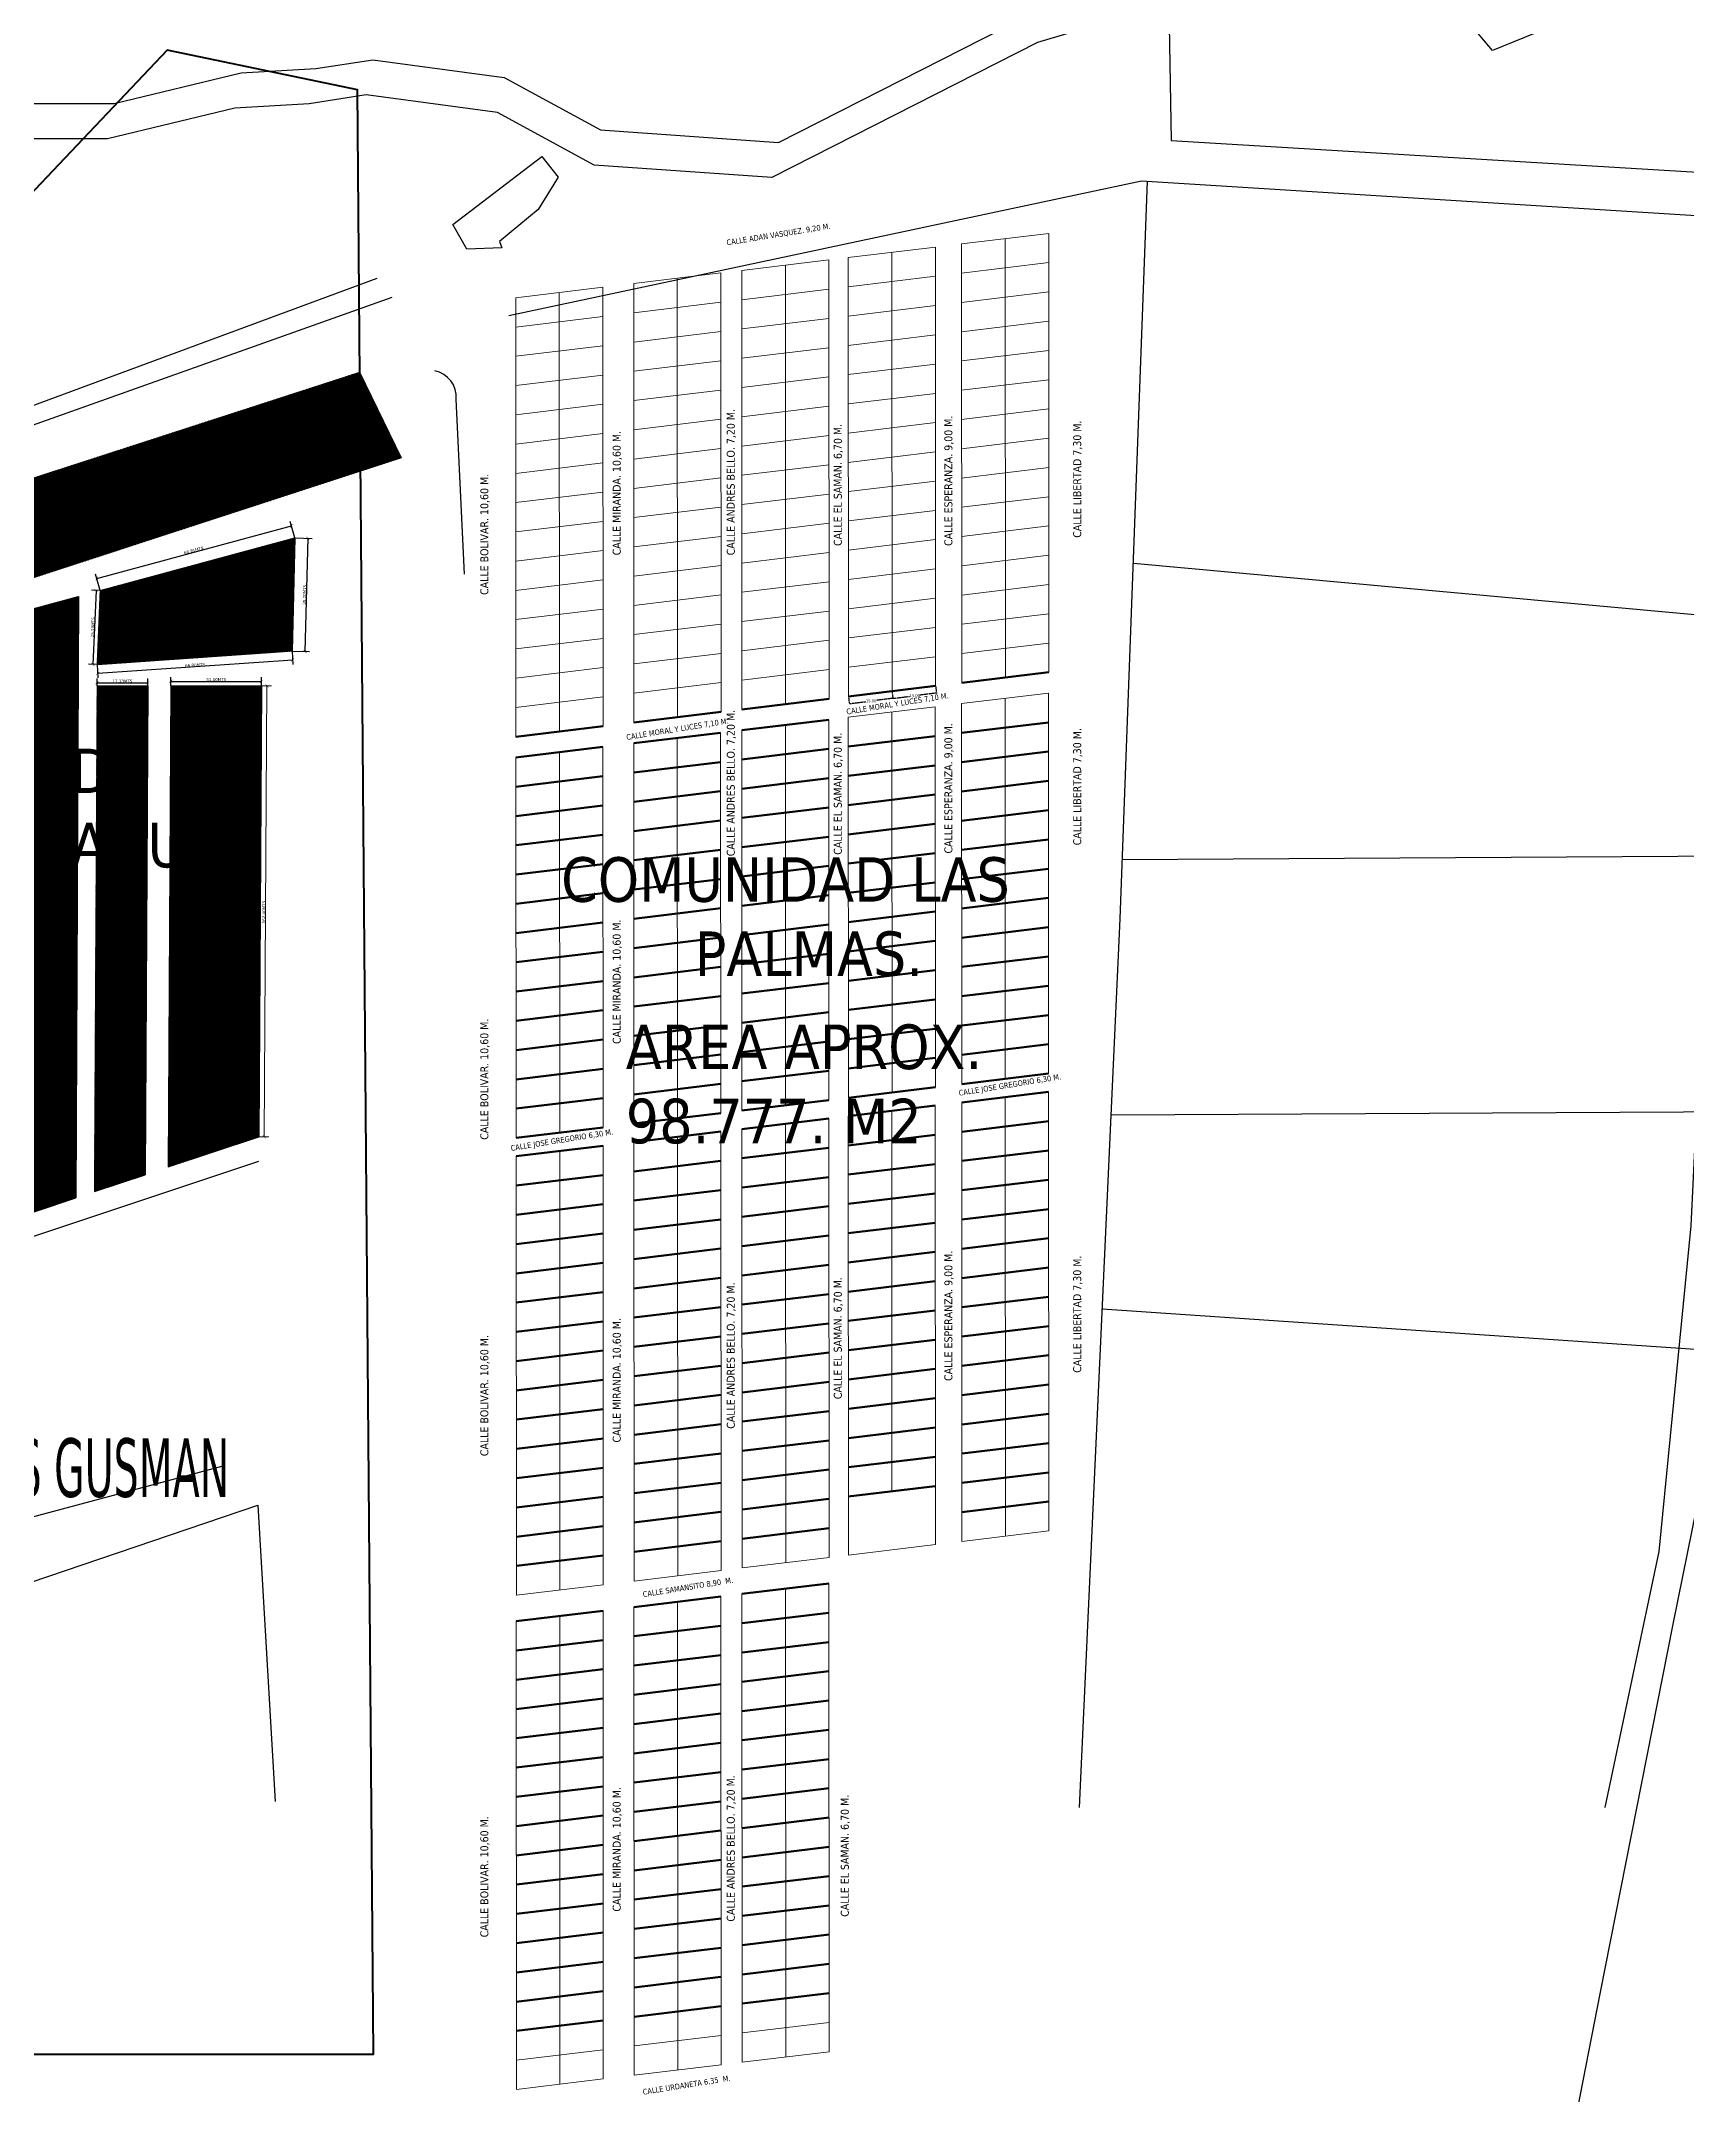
# Model space of a CAD drawing. Header units: metres. Extents: x 2 to 659295185, y -28 to 1124222152.
# Drawn here: x 659239 to 659801, y 1122925 to 1123627 of the extents above; entities that cross this region are included whole.
import ezdxf

# ---------------------------------------------------------------- set-up
doc = ezdxf.new("R2010")
doc.units = ezdxf.units.M
doc.header["$MEASUREMENT"] = 0
doc.linetypes.add('HIDDEN', pattern=[0.375, 0.25, -0.125])
doc.layers.get('0').update_dxf_attribs({"linetype": 'CONTINUOUS'})
doc.layers.add('AT', color=210, linetype='CONTINUOUS', lineweight=50)
for name, color, linetype in [('Cota', 3, 'CONTINUOUS'), ('División Parroquial', 130, 'CONTINUOUS'), ('LOTES DE TERRENO PARA URBANIZAR', 1, 'CONTINUOUS'), ('MANZANA', 30, 'CONTINUOUS'), ('TEXTOS', 7, 'CONTINUOUS')]:
    doc.layers.add(name, color=color, linetype=linetype)
doc.styles.add('ROMAN', font='verdana.ttf')
doc.styles.get("Standard").update_dxf_attribs({"font": 'tahoma.ttf'})
doc.dimstyles.new('100', dxfattribs={"dimtxt": 1, "dimasz": 1, "dimexe": 1.5, "dimexo": 0, "dimgap": 0.09, "dimtad": 1, "dimzin": 0, "dimdsep": 46, "dimtxsty": 'ROMAN', "dimblk": 'ARCHTICK', "dimcen": 0.09, "dimclrd": 1, "dimclre": 1, "dimadec": 0, "dimazin": 0, "dimtfac": 1, "dimtofl": 0, "dimtmove": 0, "dimatfit": 3, "dimfxl": 1, "dimtolj": 1, "dimtzin": 0, "dimarcsym": 0})
doc.dimstyles.new('Copia de Standard', dxfattribs={"dimtxt": 1, "dimasz": 0.18, "dimexe": 0.18, "dimexo": 0.0625, "dimgap": 0.09, "dimtad": 0, "dimtih": 1, "dimtoh": 1, "dimzin": 0, "dimdsep": 46, "dimtxsty": 'Standard', "dimcen": 0.09, "dimadec": 0, "dimazin": 0, "dimtfac": 1, "dimtofl": 0, "dimtmove": 0, "dimatfit": 3, "dimfxl": 1, "dimtolj": 1, "dimtzin": 0, "dimlwd": 25, "dimlwe": 25, "dimarcsym": 0})

# ---------------------------------------------------------------- blocks, each defined once
blk = doc.blocks.new('*D2464')
at = {"layer": 'Cota', "color": 0, "linetype": 'HIDDEN', "lineweight": 25, "transparency": 16777216}
for p, q in [((659514.43, 1123402.54), (659514.74, 1123399.99)), ((659514.9, 1123400.19), (659520.47, 1123400.86)), ((659529.43, 1123401.94), (659523.86, 1123401.27)), ((659529.32, 1123404.34), (659529.63, 1123401.79))]:
    blk.add_line(p, q, dxfattribs=at)
at = {"layer": 'Cota', "color": 0, "lineweight": 0, "transparency": 16777216}
for points in [[(659514.89, 1123400.22), (659514.9, 1123400.16), (659514.72, 1123400.17)], [(659529.43, 1123401.97), (659529.44, 1123401.91), (659529.61, 1123401.97)]]:
    blk.add_solid(points, dxfattribs=at)
at = {"layer": 'Cota', "color": 0, "lineweight": 0, "transparency": 16777216, "insert": (659522.17, 1123401.07), "char_height": 1, "attachment_point": 5}
blk.add_mtext('\\A1;15.00', dxfattribs=at)
blk = doc.blocks.new('*D2465')
at = {"layer": 'Cota', "color": 0, "linetype": 'HIDDEN', "lineweight": 25, "transparency": 16777216}
for p, q in [((659529.32, 1123404.34), (659529.63, 1123401.79)), ((659529.79, 1123401.99), (659535.36, 1123402.66)), ((659544.32, 1123403.75), (659538.75, 1123403.07)), ((659544.22, 1123406.14), (659544.52, 1123403.59))]:
    blk.add_line(p, q, dxfattribs=at)
at = {"layer": 'Cota', "color": 0, "lineweight": 0, "transparency": 16777216}
for points in [[(659529.79, 1123402.02), (659529.79, 1123401.96), (659529.61, 1123401.97)], [(659544.32, 1123403.78), (659544.33, 1123403.72), (659544.5, 1123403.77)]]:
    blk.add_solid(points, dxfattribs=at)
at = {"layer": 'Cota', "color": 0, "lineweight": 0, "transparency": 16777216, "insert": (659537.06, 1123402.87), "char_height": 1, "attachment_point": 5}
blk.add_mtext('\\A1;15.00', dxfattribs=at)
blk = doc.blocks.new('_ArchTick')
at = {"color": 0, "linetype": 'ByBlock', "const_width": 0.15}
blk.add_lwpolyline([(-0.5, -0.5), (0.5, 0.5)], dxfattribs=at)
blk = doc.blocks.new('*D2467')
at = {"layer": 'Cota', "color": 1, "lineweight": -2, "transparency": 16777216}
for p, q in [((659257.56, 1123442.95), (659324.08, 1123460.96)), ((659325.21, 1123456.79), (659323.69, 1123462.41)), ((659258.69, 1123438.78), (659257.17, 1123444.4))]:
    blk.add_line(p, q, dxfattribs=at)
for p, rotation in [((659324.08, 1123460.96), 15.14873790005201), ((659257.56, 1123442.95), 195.148737900052)]:
    blk.add_blockref('_ArchTick', p, dxfattribs=dict(at, rotation=rotation))
at = {"layer": 'Cota', "color": 0, "lineweight": 0, "transparency": 16777216, "insert": (659290.66, 1123452.55), "char_height": 1, "attachment_point": 5, "rotation": 15.14874, "style": 'ROMAN'}
blk.add_mtext('\\A1;68.91MTS', dxfattribs=at)
blk = doc.blocks.new('*D2468')
at = {"layer": 'Cota', "color": 1, "lineweight": -2, "transparency": 16777216}
for p, q in [((659258.69, 1123438.78), (659255.8, 1123438.9)), ((659257.3, 1123438.83), (659256.26, 1123413.56)), ((659257.65, 1123413.5), (659254.76, 1123413.62))]:
    blk.add_line(p, q, dxfattribs=at)
for p, rotation in [((659257.3, 1123438.83), 87.63884414577187), ((659256.26, 1123413.56), 267.6388441457719)]:
    blk.add_blockref('_ArchTick', p, dxfattribs=dict(at, rotation=rotation))
at = {"layer": 'Cota', "color": 0, "lineweight": 0, "transparency": 16777216, "insert": (659256.17, 1123426.22), "char_height": 1, "attachment_point": 5, "rotation": 87.63884, "style": 'ROMAN'}
blk.add_mtext('\\A1;25.30MTS', dxfattribs=at)
blk = doc.blocks.new('*D2469')
at = {"layer": 'Cota', "color": 1, "lineweight": -2, "transparency": 16777216}
for p, q in [((659325.21, 1123456.79), (659331.12, 1123456.65)), ((659329.63, 1123456.68), (659328.7, 1123417.99)), ((659324.29, 1123418.1), (659330.2, 1123417.96))]:
    blk.add_line(p, q, dxfattribs=at)
for p, rotation in [((659329.63, 1123456.68), 88.63734978039685), ((659328.7, 1123417.99), 268.6373497803968)]:
    blk.add_blockref('_ArchTick', p, dxfattribs=dict(at, rotation=rotation))
at = {"layer": 'Cota', "color": 0, "lineweight": 0, "transparency": 16777216, "insert": (659328.55, 1123437.35), "char_height": 1, "attachment_point": 5, "rotation": 88.63735, "style": 'ROMAN'}
blk.add_mtext('\\A1;38.70MTS', dxfattribs=at)
blk = doc.blocks.new('*D2470')
at = {"layer": 'Cota', "color": 1, "lineweight": -2, "transparency": 16777216}
for p, q in [((659324.5, 1123415.04), (659257.86, 1123410.44)), ((659324.29, 1123418.1), (659324.61, 1123413.54)), ((659257.65, 1123413.5), (659257.97, 1123408.94))]:
    blk.add_line(p, q, dxfattribs=at)
for p, rotation in [((659324.5, 1123415.04), 3.947096224016553), ((659257.86, 1123410.44), 183.9470962240165)]:
    blk.add_blockref('_ArchTick', p, dxfattribs=dict(at, rotation=rotation))
at = {"layer": 'Cota', "color": 0, "lineweight": 0, "transparency": 16777216, "insert": (659291.14, 1123413.35), "char_height": 1, "attachment_point": 5, "rotation": 3.9471, "style": 'ROMAN'}
blk.add_mtext('\\A1;66.80MTS', dxfattribs=at)
blk = doc.blocks.new('*D2471')
at = {"layer": 'Cota', "color": 1, "lineweight": -2, "transparency": 16777216}
for p, q in [((659282.88, 1123406.25), (659282.88, 1123409.26)), ((659282.88, 1123407.76), (659313.88, 1123407.76)), ((659313.88, 1123406.25), (659313.88, 1123409.26))]:
    blk.add_line(p, q, dxfattribs=at)
at = {"layer": 'Cota', "color": 1, "lineweight": -2, "transparency": 16777216, "rotation": 180}
blk.add_blockref('_ArchTick', (659282.88, 1123407.76), dxfattribs=at)
at = {"layer": 'Cota', "color": 1, "lineweight": -2, "transparency": 16777216}
blk.add_blockref('_ArchTick', (659313.88, 1123407.76), dxfattribs=at)
at = {"layer": 'Cota', "color": 0, "lineweight": 0, "transparency": 16777216, "insert": (659298.38, 1123408.37), "char_height": 1, "attachment_point": 5, "style": 'ROMAN'}
blk.add_mtext('\\A1;31.00MTS', dxfattribs=at)
blk = doc.blocks.new('*D2472')
at = {"layer": 'Cota', "color": 1, "lineweight": -2, "transparency": 16777216}
for p, q in [((659257.65, 1123406.25), (659257.65, 1123408.75)), ((659257.65, 1123407.25), (659274.98, 1123407.25)), ((659274.98, 1123406.25), (659274.98, 1123408.75))]:
    blk.add_line(p, q, dxfattribs=at)
at = {"layer": 'Cota', "color": 1, "lineweight": -2, "transparency": 16777216, "rotation": 180}
blk.add_blockref('_ArchTick', (659257.65, 1123407.25), dxfattribs=at)
at = {"layer": 'Cota', "color": 1, "lineweight": -2, "transparency": 16777216}
blk.add_blockref('_ArchTick', (659274.98, 1123407.25), dxfattribs=at)
at = {"layer": 'Cota', "color": 0, "lineweight": 0, "transparency": 16777216, "insert": (659266.32, 1123407.87), "char_height": 1, "attachment_point": 5, "style": 'ROMAN'}
blk.add_mtext('\\A1;17.33MTS', dxfattribs=at)

msp = doc.modelspace()

# ---------------------------------------------------------------- hatches: boundary and pattern name
at = {"layer": 'División Parroquial', "lineweight": 0, "transparency": 33554666}
h = msp.add_hatch(dxfattribs=at)
h.set_pattern_fill('ANSI31', color=256)
h.set_pattern_definition([(45, (0, 0), (-0.088388347648, 0.088388347648), [])])
h.paths.add_polyline_path([(659281.9616, 1123241.8146), (659312.9616, 1123252.1524), (659313.8819, 1123406.2536), (659282.8819, 1123406.2536)])
edge = h.paths.add_edge_path()
edge.add_line((659170.5061, 1123421.8479), (659361.665, 1123484.1999))
edge.add_line((659361.665, 1123484.1999), (659347.3936, 1123513.4051))
edge.add_line((659347.3936, 1123513.4051), (659192.9847, 1123463.3793))
edge.add_line((659192.9847, 1123463.3793), (659168.0224, 1123426.5304))
edge.add_arc((659170.5061, 1123424.8479), 3, 145.8853364, 270)
h.paths.add_polyline_path([(659258.6938, 1123438.7774), (659257.6503, 1123413.4687), (659324.2914, 1123418.097), (659325.2117, 1123456.786)])
h.paths.add_polyline_path([(659301.5714, 1123447.4904), (659314.8008, 1123451.4017), (659314.7433, 1123451.4017), (659301.6289, 1123447.4904)], flags=16)
h.paths.add_polyline_path([(659256.7316, 1123233.4011), (659274.0616, 1123239.1802), (659274.9819, 1123406.2536), (659257.6519, 1123406.2536)])
h.paths.add_polyline_path([(659222.1205, 1123221.8591), (659250.4069, 1123231.2919), (659251.3109, 1123436.7786), (659223.0323, 1123429.1226)])
h.paths.add_polyline_path([(659216.4887, 1123427.351), (659185.718, 1123419.0204), (659185.4001, 1123346.2259), (659197.6001, 1123346.2259), (659197.6001, 1123213.6822), (659215.5751, 1123219.6764)])
edge = h.paths.add_edge_path()
edge.add_line((659178.0925, 1123416.9559), (659163.0208, 1123412.8755))
edge.add_arc((659175.4093, 1123363.048), 51.3445, 103.9623085, 110.2311664)
edge.add_arc((654069.532, 1123200.8901), 5092.4675, 0.0103533, 2.3671668, ccw=False)
edge.add_line((659161.9995, 1123201.8103), (659171.0984, 1123204.8445))
edge.add_line((659171.0984, 1123204.8445), (659167.0647, 1123344.6566))
edge.add_line((659167.0647, 1123344.6566), (659177.7747, 1123344.6566))
edge.add_line((659177.7747, 1123344.6566), (659178.0925, 1123416.9559))

# ---------------------------------------------------------------- linework, layer by layer
at = {"layer": 'AT', "lineweight": 0}
for p, q in [((659514.3497, 1123552.6008), (659544.133, 1123556.1998)), ((659544.133, 1123556.1998), (659544.2087, 1123406.1998)), ((659553.0688, 1123557.2729), (659582.8522, 1123560.872)), ((659553.0688, 1123557.2729), (659553.1445, 1123407.2729)), ((659567.9605, 1123559.0724), (659568.0362, 1123409.0725)), ((659582.8522, 1123560.872), (659582.9279, 1123410.872)), ((659477.9701, 1123548.1979), (659507.7534, 1123551.797)), ((659477.9701, 1123548.1979), (659478.0458, 1123398.198)), ((659492.8617, 1123549.9975), (659492.9374, 1123399.9975)), ((659507.7534, 1123551.797), (659507.8291, 1123401.797)), ((659514.3497, 1123552.6008), (659514.4254, 1123402.6008)), ((659529.2414, 1123554.4003), (659529.3171, 1123404.4003)), ((659553.0688, 1123547.2729), (659582.8522, 1123550.872)), ((659400.732, 1123538.8644), (659430.5153, 1123542.4635)), ((659415.6236, 1123540.664), (659415.6993, 1123390.664)), ((659430.5153, 1123542.4635), (659430.591, 1123392.4635)), ((659441.0387, 1123543.7351), (659470.8221, 1123547.3342)), ((659441.0387, 1123543.7351), (659441.1144, 1123393.7352)), ((659455.9304, 1123545.5347), (659456.0061, 1123395.5347)), ((659470.8221, 1123547.3342), (659470.8978, 1123397.3342)), ((659477.9701, 1123538.1979), (659507.7534, 1123541.797)), ((659514.3497, 1123542.6008), (659544.133, 1123546.1998)), ((659553.0688, 1123537.2729), (659582.8522, 1123540.872)), ((659400.732, 1123538.8644), (659400.8077, 1123388.8645)), ((659441.0387, 1123533.7351), (659470.8221, 1123537.3342)), ((659514.3497, 1123532.6008), (659544.133, 1123536.1998)), ((659400.732, 1123528.8644), (659430.5153, 1123532.4635)), ((659441.0387, 1123523.7351), (659470.8221, 1123527.3342)), ((659477.9701, 1123528.1979), (659507.7534, 1123531.797)), ((659553.0688, 1123527.2729), (659582.8522, 1123530.872)), ((659400.732, 1123518.8644), (659430.5153, 1123522.4635)), ((659477.9852, 1123518.1979), (659507.7685, 1123521.797)), ((659514.3497, 1123522.6008), (659544.133, 1123526.1998)), ((659553.0688, 1123517.2729), (659582.8522, 1123520.872)), ((659441.0387, 1123513.7351), (659470.8221, 1123517.3342)), ((659514.3699, 1123512.6032), (659544.1532, 1123516.2022)), ((659400.732, 1123508.8644), (659430.5153, 1123512.4635)), ((659441.0387, 1123503.7351), (659470.8221, 1123507.3342)), ((659477.9903, 1123508.1979), (659507.7736, 1123511.797)), ((659514.3699, 1123502.6008), (659544.1532, 1123506.1998)), ((659553.089, 1123507.2729), (659582.8723, 1123510.872)), ((659400.732, 1123498.8644), (659430.5153, 1123502.4635)), ((659477.9903, 1123498.198), (659507.7736, 1123501.797)), ((659553.0941, 1123497.2735), (659582.8774, 1123500.8726)), ((659400.7522, 1123488.8645), (659430.5355, 1123492.4635)), ((659441.0589, 1123493.7352), (659470.8423, 1123497.3342)), ((659477.9953, 1123488.1986), (659507.7786, 1123491.7976)), ((659514.3749, 1123492.6014), (659544.1583, 1123496.2004)), ((659441.064, 1123483.7358), (659470.8473, 1123487.3348)), ((659514.38, 1123482.6014), (659544.1633, 1123486.2004)), ((659553.0991, 1123487.2736), (659582.8824, 1123490.8726)), ((659400.7572, 1123478.8651), (659430.5405, 1123482.4641)), ((659478.0004, 1123478.1986), (659507.7837, 1123481.7976)), ((659553.0688, 1123477.2736), (659582.8522, 1123480.8726)), ((659400.7622, 1123468.8651), (659430.5456, 1123472.4641)), ((659441.069, 1123473.7358), (659470.8524, 1123477.3348)), ((659478.0104, 1123468.2035), (659507.7938, 1123471.8025)), ((659514.3901, 1123472.6063), (659544.1734, 1123476.2054)), ((659553.1092, 1123467.2785), (659582.8925, 1123470.8775)), ((659441.0791, 1123463.7358), (659470.8624, 1123467.3348)), ((659514.3901, 1123462.6063), (659544.1734, 1123466.2054)), ((659400.732, 1123458.8651), (659430.5153, 1123462.4642)), ((659441.0791, 1123453.7407), (659470.8675, 1123457.3348)), ((659478.0104, 1123458.2035), (659507.7938, 1123461.8025)), ((659553.1142, 1123457.2791), (659582.8976, 1123460.8781)), ((659400.7723, 1123448.87), (659430.5557, 1123452.469)), ((659478.0155, 1123448.2041), (659507.7988, 1123451.8031)), ((659514.3951, 1123452.6069), (659544.1785, 1123456.206)), ((659553.1142, 1123447.2791), (659582.8976, 1123450.8781)), ((659400.7774, 1123438.8706), (659430.5607, 1123442.4696)), ((659441.0842, 1123443.7413), (659470.8725, 1123447.3348)), ((659514.3951, 1123442.6069), (659544.1785, 1123446.206)), ((659441.0842, 1123433.7413), (659470.8776, 1123437.3349)), ((659478.0256, 1123438.2041), (659507.8089, 1123441.8031)), ((659514.4052, 1123432.6069), (659544.1885, 1123436.206)), ((659553.1243, 1123437.2791), (659582.9077, 1123440.8781)), ((659400.7774, 1123428.8706), (659430.5607, 1123432.4696)), ((659478.0256, 1123428.2041), (659507.8089, 1123431.8031)), ((659553.1294, 1123427.2797), (659582.9127, 1123430.8787)), ((659400.7875, 1123418.8706), (659430.5708, 1123422.4696)), ((659441.0943, 1123423.7413), (659470.8826, 1123427.3349)), ((659478.0306, 1123418.2047), (659507.814, 1123421.8038)), ((659514.4103, 1123422.6075), (659544.1936, 1123426.2066)), ((659441.0993, 1123413.7419), (659470.8877, 1123417.3349)), ((659514.4153, 1123412.6075), (659544.1986, 1123416.2066)), ((659553.1344, 1123417.2797), (659582.9178, 1123420.8787)), ((659400.7925, 1123408.8712), (659430.5759, 1123412.4703)), ((659441.1043, 1123403.7419), (659470.8927, 1123407.3343)), ((659478.0357, 1123408.2047), (659507.819, 1123411.8038)), ((659400.7976, 1123398.8712), (659430.5809, 1123402.4703)), ((659553.0688, 1123400.1634), (659582.7729, 1123403.7528)), ((659567.9605, 1123401.9629), (659568.0261, 1123271.9629)), ((659582.7729, 1123403.7528), (659582.8385, 1123273.7528)), ((659507.6741, 1123394.6778), (659507.7397, 1123264.6778)), ((659514.3497, 1123395.4845), (659544.0538, 1123399.074)), ((659514.3497, 1123395.4845), (659514.4153, 1123265.4845)), ((659529.2414, 1123397.284), (659529.307, 1123267.284)), ((659544.0538, 1123399.074), (659544.1194, 1123269.074)), ((659553.0688, 1123400.1634), (659553.1344, 1123270.1634)), ((659441.0387, 1123386.6256), (659441.1043, 1123256.6256)), ((659455.9304, 1123388.4251), (659455.996, 1123258.4251)), ((659470.7428, 1123390.215), (659470.8084, 1123260.215)), ((659477.9701, 1123391.0884), (659478.0357, 1123261.0884)), ((659492.8617, 1123392.8879), (659492.9273, 1123262.8879)), ((659400.8112, 1123381.7645), (659400.8769, 1123251.7645)), ((659415.7029, 1123383.564), (659415.7685, 1123253.564)), ((659430.5153, 1123385.3539), (659430.5809, 1123255.3539)), ((659582.8417, 1123267.4528), (659582.9174, 1123117.4529)), ((659529.2345, 1123260.9907), (659529.2251, 1123130.9864)), ((659544.0468, 1123262.7807), (659544.1225, 1123112.7807)), ((659553.1376, 1123263.8634), (659553.2133, 1123113.8634)), ((659568.0293, 1123265.6629), (659568.105, 1123115.6629)), ((659470.8116, 1123253.915), (659470.8873, 1123103.9151)), ((659478.0389, 1123254.7884), (659478.1146, 1123104.7884)), ((659492.9305, 1123256.5879), (659493.0062, 1123106.5879)), ((659507.7429, 1123258.3779), (659507.8186, 1123108.3779)), ((659514.3428, 1123259.1912), (659514.4185, 1123109.1912)), ((659415.7717, 1123247.264), (659415.8474, 1123097.264)), ((659430.5841, 1123249.0539), (659430.6598, 1123099.0539)), ((659441.1075, 1123250.3256), (659441.1832, 1123100.3256)), ((659455.9992, 1123252.1251), (659456.0749, 1123102.1251)), ((659400.88, 1123245.4645), (659400.9557, 1123095.4645)), ((659514.4185, 1123109.1912), (659544.1225, 1123112.7807)), ((659553.2133, 1123113.8634), (659582.9174, 1123117.4529)), ((659478.1146, 1123104.7884), (659507.8186, 1123108.3779)), ((659400.9557, 1123095.4645), (659430.6598, 1123099.0539)), ((659441.1832, 1123100.3256), (659470.8873, 1123103.9151)), ((659507.748, 1123099.4788), (659507.8237, 1122939.4782)), ((659441.1126, 1123091.4265), (659441.1883, 1122931.426)), ((659456.0042, 1123093.2261), (659456.0799, 1122933.2255)), ((659470.8166, 1123095.016), (659470.8923, 1122935.0154)), ((659478.0439, 1123095.8893), (659478.1196, 1122935.8888)), ((659492.9356, 1123097.6889), (659493.0113, 1122937.6883)), ((659400.88, 1123086.5648), (659400.9557, 1122926.5642)), ((659415.7717, 1123088.3643), (659415.8474, 1122928.3637)), ((659430.5841, 1123090.1543), (659430.6598, 1122930.1537)), ((659441.1883, 1122941.4266), (659470.8923, 1122945.016)), ((659478.1196, 1122945.8894), (659507.8237, 1122949.4788)), ((659400.9557, 1122936.5648), (659430.6598, 1122940.1543)), ((659478.1196, 1122935.8888), (659507.8237, 1122939.4782)), ((659400.9557, 1122926.5642), (659430.6598, 1122930.1537)), ((659441.1883, 1122931.426), (659470.8923, 1122935.0154))]:
    msp.add_line(p, q, dxfattribs=at)
at = {"layer": 'AT'}
for p, q in [((659582.9279, 1123410.872), (659553.1445, 1123407.2729)), ((659507.8291, 1123401.797), (659478.0458, 1123398.198)), ((659544.2087, 1123406.1998), (659514.4254, 1123402.6008)), ((659470.8978, 1123397.3342), (659441.1144, 1123393.7352)), ((659507.6741, 1123394.6778), (659477.9701, 1123391.0884)), ((659582.7729, 1123393.7528), (659553.0688, 1123390.1634)), ((659430.591, 1123392.4635), (659400.8077, 1123388.8645)), ((659470.7428, 1123390.215), (659441.0387, 1123386.6256)), ((659544.0538, 1123389.074), (659514.3497, 1123385.4845)), ((659430.5153, 1123385.3539), (659400.8112, 1123381.7645)), ((659470.7428, 1123380.215), (659441.0387, 1123376.6256)), ((659507.6741, 1123384.6778), (659477.9701, 1123381.0884)), ((659582.7729, 1123383.7528), (659553.0688, 1123380.1634)), ((659430.5153, 1123375.3539), (659400.8112, 1123371.7645)), ((659507.6741, 1123374.6778), (659477.9701, 1123371.0884)), ((659544.0538, 1123379.074), (659514.3497, 1123375.4845)), ((659582.783, 1123373.7528), (659553.0789, 1123370.1634)), ((659430.5153, 1123365.3539), (659400.8112, 1123361.7645)), ((659470.7428, 1123370.215), (659441.0387, 1123366.6256)), ((659544.0638, 1123369.074), (659514.3598, 1123365.4845)), ((659470.7529, 1123360.215), (659441.0488, 1123356.6256)), ((659507.6842, 1123364.6778), (659477.9802, 1123361.0884)), ((659544.0689, 1123359.074), (659514.3648, 1123355.4845)), ((659582.788, 1123363.7528), (659553.084, 1123360.1634)), ((659430.5254, 1123355.3539), (659400.8213, 1123351.7645)), ((659507.6893, 1123354.6778), (659477.9852, 1123351.0884)), ((659582.7931, 1123353.7534), (659553.089, 1123350.164)), ((659430.5304, 1123345.3539), (659400.8264, 1123341.7645)), ((659470.7579, 1123350.215), (659441.0539, 1123346.6256)), ((659507.6943, 1123344.6784), (659477.9903, 1123341.089)), ((659544.0739, 1123349.0746), (659514.3699, 1123345.4851)), ((659470.763, 1123340.2156), (659441.0589, 1123336.6262)), ((659544.079, 1123339.0746), (659514.3749, 1123335.4851)), ((659582.7981, 1123343.7534), (659553.0941, 1123340.164)), ((659430.5355, 1123335.3545), (659400.8314, 1123331.7651)), ((659470.768, 1123330.2156), (659441.064, 1123326.6262)), ((659507.6994, 1123334.6785), (659477.9953, 1123331.089)), ((659582.8032, 1123333.754), (659553.0991, 1123330.1646)), ((659430.5405, 1123325.3545), (659400.8365, 1123321.7651)), ((659507.7044, 1123324.6791), (659478.0004, 1123321.0896)), ((659544.084, 1123329.0752), (659514.38, 1123325.4857)), ((659582.8082, 1123323.754), (659553.1042, 1123320.1646)), ((659470.7731, 1123320.2163), (659441.069, 1123316.6268)), ((659544.0891, 1123319.0752), (659514.385, 1123315.4857)), ((659430.5456, 1123315.3551), (659400.8415, 1123311.7657)), ((659470.7781, 1123310.2163), (659441.0741, 1123306.6268)), ((659507.7094, 1123314.6791), (659478.0054, 1123311.0896)), ((659544.0941, 1123309.0758), (659514.3901, 1123305.4864)), ((659582.8132, 1123313.7547), (659553.1092, 1123310.1652)), ((659430.5506, 1123305.3551), (659400.8466, 1123301.7657)), ((659507.7145, 1123304.6797), (659478.0104, 1123301.0902)), ((659582.8132, 1123303.7547), (659553.1092, 1123300.1652)), ((659430.5557, 1123295.3558), (659400.8516, 1123291.7663)), ((659470.7832, 1123300.2169), (659441.0791, 1123296.6274)), ((659544.0941, 1123299.0758), (659514.3901, 1123295.4864)), ((659470.7832, 1123290.2169), (659441.0791, 1123286.6274)), ((659507.7145, 1123294.6797), (659478.0104, 1123291.0902)), ((659544.1042, 1123289.0758), (659514.4002, 1123285.4864)), ((659582.8233, 1123293.7547), (659553.1193, 1123290.1652)), ((659430.5557, 1123285.3558), (659400.8516, 1123281.7663)), ((659507.7246, 1123284.6797), (659478.0205, 1123281.0902)), ((659582.8284, 1123283.7547), (659553.1243, 1123280.1652)), ((659430.5658, 1123275.3558), (659400.8617, 1123271.7663)), ((659470.7933, 1123280.2169), (659441.0892, 1123276.6274)), ((659507.7296, 1123274.6797), (659478.0256, 1123271.0902)), ((659544.1093, 1123279.0758), (659514.4052, 1123275.4864)), ((659470.7983, 1123270.2169), (659441.0943, 1123266.6274)), ((659544.1194, 1123269.074), (659514.4153, 1123265.4845)), ((659582.8385, 1123273.7528), (659553.1344, 1123270.1634)), ((659582.8417, 1123267.4528), (659553.1376, 1123263.8634)), ((659430.5708, 1123265.3558), (659400.8668, 1123261.7663)), ((659470.8084, 1123260.215), (659441.1043, 1123256.6256)), ((659507.7397, 1123264.6778), (659478.0357, 1123261.0884)), ((659544.0468, 1123262.7807), (659514.3428, 1123259.1912)), ((659430.5809, 1123255.3539), (659400.8769, 1123251.7645)), ((659470.8116, 1123253.915), (659441.1075, 1123250.3256)), ((659507.7429, 1123258.3779), (659478.0389, 1123254.7884)), ((659582.8467, 1123257.4528), (659553.1427, 1123253.8634)), ((659430.5841, 1123249.0539), (659400.88, 1123245.4645)), ((659507.748, 1123248.3779), (659478.0439, 1123244.7884)), ((659544.0519, 1123252.7807), (659514.3478, 1123249.1912)), ((659582.8518, 1123247.4528), (659553.1477, 1123243.8634)), ((659430.5891, 1123239.0539), (659400.8851, 1123235.4645)), ((659470.8166, 1123243.915), (659441.1126, 1123240.3256)), ((659544.0569, 1123242.7807), (659514.3529, 1123239.1912)), ((659470.8217, 1123233.915), (659441.1176, 1123230.3256)), ((659507.753, 1123238.3779), (659478.049, 1123234.7884)), ((659544.0468, 1123232.7807), (659514.3428, 1123229.1912)), ((659582.8417, 1123237.4528), (659553.1376, 1123233.8634)), ((659430.5942, 1123229.0539), (659400.8901, 1123225.4645)), ((659507.7429, 1123228.3779), (659478.0389, 1123224.7884)), ((659582.8619, 1123227.4529), (659553.1578, 1123223.8634)), ((659430.5841, 1123219.0539), (659400.88, 1123215.4645)), ((659470.8116, 1123223.9151), (659441.1075, 1123220.3256)), ((659507.7631, 1123218.3779), (659478.059, 1123214.7884)), ((659544.067, 1123222.7807), (659514.363, 1123219.1912)), ((659470.8318, 1123213.9151), (659441.1277, 1123210.3256)), ((659544.0721, 1123212.7807), (659514.368, 1123209.1912)), ((659582.8669, 1123217.4529), (659553.1628, 1123213.8634)), ((659430.6043, 1123209.054), (659400.9002, 1123205.4645)), ((659470.8368, 1123203.9151), (659441.1328, 1123200.3256)), ((659507.7681, 1123208.3779), (659478.0641, 1123204.7884)), ((659582.8719, 1123207.4529), (659553.1679, 1123203.8634)), ((659430.6093, 1123199.054), (659400.9053, 1123195.4645)), ((659507.7732, 1123198.3779), (659478.0691, 1123194.7884)), ((659544.0771, 1123202.7807), (659514.3731, 1123199.1912)), ((659582.8719, 1123197.4529), (659553.1679, 1123193.8634)), ((659470.8419, 1123193.9151), (659441.1378, 1123190.3256)), ((659544.0771, 1123192.7807), (659514.3731, 1123189.1912)), ((659430.6144, 1123189.054), (659400.9103, 1123185.4645)), ((659470.8419, 1123183.9151), (659441.1378, 1123180.3256)), ((659507.7732, 1123188.3779), (659478.0691, 1123184.7884)), ((659544.0923, 1123182.7807), (659514.3882, 1123179.1912)), ((659582.8871, 1123187.4529), (659553.183, 1123183.8634)), ((659430.6144, 1123179.054), (659400.9103, 1123175.4645)), ((659507.7883, 1123178.3779), (659478.0843, 1123174.7884)), ((659582.9022, 1123177.4529), (659553.1982, 1123173.8634)), ((659430.6295, 1123169.054), (659400.9255, 1123165.4645)), ((659470.857, 1123173.9151), (659441.153, 1123170.3256)), ((659544.1074, 1123172.7807), (659514.4033, 1123169.1912)), ((659470.8721, 1123163.9151), (659441.1681, 1123160.3256)), ((659507.8035, 1123168.3779), (659478.0994, 1123164.7884)), ((659544.1242, 1123162.7807), (659514.4202, 1123159.1913)), ((659582.919, 1123167.4529), (659553.215, 1123163.8634)), ((659430.6446, 1123159.054), (659400.9406, 1123155.4645)), ((659507.8203, 1123158.3779), (659478.1162, 1123154.7884)), ((659582.9371, 1123157.4529), (659553.2331, 1123153.8634)), ((659430.6615, 1123149.054), (659400.9574, 1123145.4645)), ((659470.889, 1123153.9151), (659441.1849, 1123150.3256)), ((659507.8384, 1123148.3779), (659478.1343, 1123144.7885)), ((659544.1423, 1123152.7807), (659514.4383, 1123149.1913)), ((659470.907, 1123143.9151), (659441.203, 1123140.3257)), ((659544.1614, 1123142.7807), (659514.4573, 1123139.1913)), ((659582.9562, 1123147.4529), (659553.2522, 1123143.8635)), ((659430.6796, 1123139.054), (659400.9755, 1123135.4645)), ((659470.9261, 1123133.9151), (659441.2221, 1123130.3257)), ((659507.8575, 1123138.3779), (659478.1534, 1123134.7885)), ((659582.8719, 1123137.4533), (659553.1679, 1123133.8639)), ((659430.6986, 1123129.054), (659400.9946, 1123125.4645)), ((659507.7732, 1123128.3783), (659478.0691, 1123124.7889)), ((659544.0771, 1123132.7811), (659514.3731, 1123129.1917)), ((659582.9123, 1123127.4576), (659553.2083, 1123123.8681)), ((659470.8419, 1123123.9155), (659441.1378, 1123120.3261)), ((659430.6144, 1123119.0544), (659400.9103, 1123115.4649)), ((659470.8873, 1123113.9156), (659441.1832, 1123110.3261)), ((659507.8186, 1123118.3784), (659478.1146, 1123114.789)), ((659430.6598, 1123109.0545), (659400.9557, 1123105.465)), ((659507.748, 1123099.4788), (659478.0439, 1123095.8893)), ((659470.8166, 1123095.016), (659441.1126, 1123091.4265)), ((659430.5841, 1123090.1543), (659400.88, 1123086.5648)), ((659470.8217, 1123085.016), (659441.1176, 1123081.4265)), ((659507.753, 1123089.4788), (659478.049, 1123085.8893)), ((659430.5891, 1123080.1543), (659400.8851, 1123076.5648)), ((659507.7581, 1123079.4788), (659478.054, 1123075.8893)), ((659470.8267, 1123075.016), (659441.1227, 1123071.4265)), ((659430.5942, 1123070.1543), (659400.8901, 1123066.5648)), ((659470.8166, 1123065.016), (659441.1126, 1123061.4265)), ((659507.748, 1123069.4788), (659478.0439, 1123065.8894)), ((659430.5841, 1123060.1543), (659400.88, 1123056.5648)), ((659507.7681, 1123059.4788), (659478.0641, 1123055.8894)), ((659430.6043, 1123050.1543), (659400.9002, 1123046.5648)), ((659470.8368, 1123055.016), (659441.1328, 1123051.4266)), ((659507.7732, 1123049.4788), (659478.0691, 1123045.8894)), ((659470.8419, 1123045.016), (659441.1378, 1123041.4266)), ((659430.6093, 1123040.1543), (659400.9053, 1123036.5648)), ((659507.7782, 1123039.4788), (659478.0742, 1123035.8894)), ((659430.6144, 1123030.1543), (659400.9103, 1123026.5648)), ((659470.8469, 1123035.016), (659441.1429, 1123031.4266)), ((659507.7782, 1123029.4788), (659478.0742, 1123025.8894)), ((659470.8469, 1123025.016), (659441.1429, 1123021.4266)), ((659430.6144, 1123020.1543), (659400.9103, 1123016.5648)), ((659470.862, 1123015.016), (659441.158, 1123011.4266)), ((659507.7934, 1123019.4788), (659478.0893, 1123015.8894)), ((659430.6295, 1123010.1543), (659400.9255, 1123006.5649)), ((659507.8085, 1123009.4788), (659478.1045, 1123005.8894)), ((659430.6446, 1123000.1543), (659400.9406, 1122996.5649)), ((659470.8772, 1123005.016), (659441.1731, 1123001.4266)), ((659470.894, 1122995.0161), (659441.19, 1122991.4266)), ((659507.8253, 1122999.4789), (659478.1213, 1122995.8894)), ((659430.6615, 1122990.1543), (659400.9574, 1122986.5649)), ((659507.8434, 1122989.4789), (659478.1394, 1122985.8894)), ((659430.6796, 1122980.1543), (659400.9755, 1122976.5649)), ((659470.9121, 1122985.0161), (659441.208, 1122981.4266)), ((659507.8625, 1122979.4789), (659478.1585, 1122975.8894)), ((659470.9312, 1122975.0161), (659441.2271, 1122971.4266)), ((659430.6986, 1122970.1543), (659400.9946, 1122966.5649)), ((659507.7782, 1122969.4793), (659478.0742, 1122965.8898)), ((659430.6144, 1122960.1547), (659400.9103, 1122956.5653)), ((659470.8469, 1122965.0165), (659441.1429, 1122961.427)), ((659507.8237, 1122959.4794), (659478.1196, 1122955.8899)), ((659470.8923, 1122955.0166), (659441.1883, 1122951.4271)), ((659430.6598, 1122950.1548), (659400.9557, 1122946.5654))]:
    msp.add_line(p, q, dxfattribs=at)
at = {"layer": 'Cota', "color": 1, "lineweight": 0}
for p, q in [((659313.8819, 1123406.2536), (659317.2195, 1123406.2337)), ((659315.7195, 1123406.2427), (659314.7992, 1123252.1386)), ((659312.9616, 1123252.1495), (659316.2992, 1123252.1296))]:
    msp.add_line(p, q, dxfattribs=at)
at = {"layer": 'División Parroquial', "color": 1, "flags": 128}
for points in [[(659785.5123, 1123644.2161), (659734.553, 1123623.3904), (659697.4879, 1123667.3614)], [(659630.8697, 1123641.5867), (659579.0776, 1123626.0698), (659488.2249, 1123579.9792), (659427.4777, 1123584.2383), (659394.5356, 1123602.1947), (659349.6122, 1123608.1835), (659330.152, 1123605.1841), (659304.6971, 1123603.6944), (659261.2745, 1123593.2165), (659214.8586, 1123593.2165)], [(659217.111, 1123605.218), (659263.5269, 1123605.218), (659306.9495, 1123615.6958), (659332.4044, 1123617.1855), (659351.8646, 1123620.1849), (659396.788, 1123614.1961), (659429.7301, 1123596.2398), (659490.4773, 1123591.9806), (659581.33, 1123638.0713)]]:
    msp.add_lwpolyline(points, dxfattribs=at)
at = {"layer": 'LOTES DE TERRENO PARA URBANIZAR', "color": 1, "lineweight": 40}
msp.add_lwpolyline([(659072.7894, 1123657.4842), (659026, 1123380), (659019.7909, 1123005.829), (659033.5997, 1122962.9141), (659104.7201, 1122938.6791), (659352.0639, 1122938.6791), (659346.6933, 1123609.9467), (659281.6065, 1123623.4935), (659230.2389, 1123569.2158), (659174.1052, 1123560.5751), (659170.6812, 1123616.2251), (659162.9685, 1123643.6172), (659168.3503, 1123665.9503), (659167.5241, 1123679.5991), (659155.9311, 1123690.3511), (659146.8233, 1123689.1111), (659131.9223, 1123666.778), (659095.9791, 1123648.1586), (659081.4161, 1123662.6427), (659072.1816, 1123667.5974), (659072.7894, 1123657.4842)], dxfattribs=at)
at = {"layer": 'MANZANA'}
for p, q in [((659353.247, 1123545.4375), (659209.9363, 1123492.4973)), ((659358.3983, 1123539.0075), (659213.4292, 1123487.4093)), ((659258.6938, 1123438.7774), (659325.2117, 1123456.786)), ((659325.2117, 1123456.786), (659324.2914, 1123418.097)), ((659223.0323, 1123429.1226), (659251.3109, 1123436.7786)), ((659251.3109, 1123436.7786), (659250.4069, 1123231.2919)), ((659257.6519, 1123406.2536), (659256.7316, 1123233.4011)), ((659274.9819, 1123406.2536), (659274.0616, 1123239.1802)), ((659282.8819, 1123406.2536), (659281.9616, 1123241.8146)), ((659313.8819, 1123406.2536), (659312.9616, 1123252.1495))]:
    msp.add_line(p, q, dxfattribs=at)
at = {"layer": 'MANZANA', "lineweight": 0}
for p, q in [((659347.3936, 1123513.4051), (659192.9847, 1123463.3793)), ((659361.665, 1123484.1999), (659347.3936, 1123513.4051)), ((659361.6927, 1123484.2089), (659170.5061, 1123421.8479)), ((659258.6938, 1123438.7774), (659257.6515, 1123413.4989)), ((659324.2914, 1123418.097), (659257.6519, 1123413.4689)), ((659257.6519, 1123406.2536), (659274.9819, 1123406.2536)), ((659282.8819, 1123406.2536), (659313.8819, 1123406.2536))]:
    msp.add_line(p, q, dxfattribs=at)
at = {"layer": 'MANZANA', "lineweight": -2}
for p, q in [((659796.2661, 1123085.5492), (659804.413, 1123125.961)), ((659771.3059, 1122959.2449), (659796.2661, 1123085.5492)), ((659756.0923, 1122881.5407), (659771.3059, 1122959.2449))]:
    msp.add_line(p, q, dxfattribs=at)
at = {"layer": 'MANZANA'}
for points in [[(660600.9547, 1123533.8443), (660603.93, 1123591.7022), (660566.1975, 1123610.1082), (660520.1823, 1123647.8407), (660466.8046, 1123664.4062), (660362.8102, 1123711.3417), (660321.3965, 1123706.7402), (660299.3092, 1123690.1747), (660154.8214, 1123695.6966), (660129.0529, 1123727.9072), (659990.0869, 1123732.5087), (659929.3468, 1123703.059), (659870.4473, 1123693.856), (659750.8077, 1123654.2829), (659725.0392, 1123661.6453), (659644.0524, 1123668.0874), (659623.8057, 1123645.0798), (659624.726, 1123592.6225)], [(659624.726, 1123592.6225), (660679.3949, 1123529.1215)], [(659409.6866, 1123587.1078), (659415.2085, 1123580.0905), (659408.4212, 1123569.0469), (659395.1918, 1123558.1183), (659395.9971, 1123555.9325), (659384.0332, 1123555.4724), (659379.2016, 1123563.8702), (659409.6866, 1123587.1078)], [(659398.3311, 1123532.8027), (659614.6027, 1123578.8179), (660380.296, 1123530.9621), (660894.7462, 1123495.9905)], [(659593.4357, 1123022.954), (659607.2402, 1123326.6545), (659616.6653, 1123578.689)], [(659818.8601, 1123566.0518), (659802.3448, 1123221.7398), (659791.3011, 1123110.3829), (659772.895, 1123022.954)], [(659383.1704, 1123444.4031), (659380.4095, 1123504.2229)], [(660187.7477, 1123442.024), (659812.3215, 1123429.7356), (659611.7819, 1123448.1025)], [(659607.9976, 1123346.9073), (660177.4956, 1123350.311)], [(660169.0416, 1123262.4565), (659604.189, 1123259.5273)], [(659281.9616, 1123241.8146), (659312.9616, 1123252.1524)], [(659080.1934, 1123166.2339), (659312.9616, 1123243.8562)], [(659256.7316, 1123233.4011), (659274.0616, 1123239.1802)], [(659222.1205, 1123221.8591), (659250.4069, 1123231.2919)], [(659601.1795, 1123193.3185), (659967.9996, 1123168.3621), (660162.1838, 1123190.4494)], [(659300.6063, 1123139.5451), (659197.072, 1123111.9359)], [(659210.8766, 1123091.6892), (659312.5702, 1123126.2007), (659318.5522, 1123024.9672)]]:
    msp.add_lwpolyline(points, dxfattribs=at)
msp.add_arc((659371.2225, 1123504.8596), 9.209, 356.035345, 78.572551, dxfattribs=at)

# ---------------------------------------------------------------- block references
at = {"layer": 'Cota', "color": 1, "lineweight": 0}
for p, rotation in [((659315.7195, 1123406.2427), 89.65783539524107), ((659314.7992, 1123252.1386), 269.6578353952411)]:
    msp.add_blockref('_ArchTick', p, dxfattribs=dict(at, rotation=rotation))

# ---------------------------------------------------------------- texts
at = {"layer": 'Cota', "lineweight": 0, "attachment_point": 1}
for s, width, insert, char_height, rotation in [('CALLE ADAN VASQUEZ. 9,20 M.', 72.264141, (659472.5933, 1123558.6603), 1.923722, 9.1735555), ('CALLE ANDRES BELLO. 7,20 M.', 74.966831, (659472.8372, 1123450.843), 2.734311, 90), ('CALLE MIRANDA. 10,60 M.', 74.966831, (659433.8613, 1123450.843), 2.734311, 90), ('CALLE EL SAMAN. 6,70 M.', 74.966831, (659509.4134, 1123454.0546), 2.734311, 90), ('CALLE ESPERANZA. 9,00 M.', 74.966831, (659547.1999, 1123454.0546), 2.734311, 90), ('CALLE LIBERTAD 7,30 M.', 74.966831, (659591.2225, 1123456.856), 2.734311, 90), ('CALLE BOLIVAR. 10,60 M.', 74.966831, (659388.6253, 1123437.3068), 2.734311, 90), ('CALLE MORAL Y LUCES 7,10 M.', 72.264141, (659513.5757, 1123398.33), 1.923722, 9.1735555), ('CALLE MORAL Y LUCES 7,10 M.', 72.264141, (659438.381, 1123389.6326), 1.923722, 9.1735555), ('CALLE ANDRES BELLO. 7,20 M.', 74.966831, (659472.8372, 1123348.0089), 2.734311, 90), ('CALLE EL SAMAN. 6,70 M.', 74.966831, (659509.4134, 1123348.5142), 2.734311, 90), ('CALLE ESPERANZA. 9,00 M.', 74.966831, (659547.1999, 1123348.9392), 2.734311, 90), ('CALLE LIBERTAD 7,30 M.', 74.966831, (659591.2225, 1123351.7407), 2.734311, 90), ('CALLE MIRANDA. 10,60 M.', 74.966831, (659433.8613, 1123283.8511), 2.734311, 90), ('CALLE BOLIVAR. 10,60 M.', 74.966831, (659388.6253, 1123251.1184), 2.734311, 90), ('CALLE JOSE GREGORIO 6,30 M.', 72.264141, (659551.9455, 1123268.0382), 1.923722, 9.1735555), ('CALLE JOSE GREGORIO 6,30 M.', 72.264141, (659398.8567, 1123249.1947), 1.923722, 9.1735555), ('CALLE ESPERANZA. 9,00 M.', 74.966831, (659547.1999, 1123168.6775), 2.734311, 90), ('CALLE LIBERTAD 7,30 M.', 74.966831, (659591.2225, 1123171.479), 2.734311, 90), ('CALLE EL SAMAN. 6,70 M.', 74.966831, (659509.4134, 1123162.4557), 2.734311, 90), ('CALLE ANDRES BELLO. 7,20 M.', 74.966831, (659472.8372, 1123152.3429), 2.734311, 90), ('CALLE MIRANDA. 10,60 M.', 74.966831, (659433.8613, 1123147.6544), 2.734311, 90), ('CALLE BOLIVAR. 10,60 M.', 74.966831, (659388.6253, 1123142.9983), 2.734311, 90), ('CALLE SAMANSITO 8,90  M.', 72.264141, (659443.9978, 1123096.673), 1.923722, 9.1735555), ('CALLE MIRANDA. 10,60 M.', 74.966831, (659433.8613, 1122987.3599), 2.734311, 90), ('CALLE ANDRES BELLO. 7,20 M.', 74.966831, (659472.8372, 1122983.9186), 2.734311, 90), ('CALLE EL SAMAN. 6,70 M.', 74.966831, (659511.7991, 1122985.5739), 2.734311, 90), ('CALLE BOLIVAR. 10,60 M.', 74.966831, (659388.6253, 1122978.5481), 2.734311, 90), ('CALLE URDANETA 6,35  M.', 72.264141, (659443.9978, 1122926.6272), 1.923722, 9.1735555)]:
    msp.add_mtext_dynamic_manual_height_columns(s, width=width, gutter_width=9.6186, heights=[0], dxfattribs=dict(at, insert=insert, char_height=char_height, rotation=rotation))
at = {"layer": 'Cota', "lineweight": 0, "char_height": 15.219249, "attachment_point": 1}
for s, insert in [('\\pi-45.658,l60.877,t60.877;COMUNIDAD \\PNICOLAS MADURO', (659133.3059, 1123384.8123)), ('\\pi-45.658,l60.877,t60.877;COMUNIDAD LAS PALMAS.', (659401.0198, 1123347.6753)), ('\\pi-45.658,l60.877,t60.877;AREA APROX.\\P98.777. M2', (659423.1067, 1123290.5096))]:
    msp.add_mtext_dynamic_manual_height_columns(s, width=191.941956, gutter_width=9.6186, heights=[0], dxfattribs=dict(at, insert=insert))
at = {"layer": 'Cota', "lineweight": 0, "insert": (659314.6483, 1123328.92), "char_height": 1, "attachment_point": 5, "rotation": 89.6578354, "style": 'ROMAN'}
msp.add_mtext('\\A1;162.40MTS', dxfattribs=at)
at = {"layer": 'TEXTOS', "color": 0, "width": 0.571429}
msp.add_text('EMILIANO SALAS GUSMAN', height=20, dxfattribs=at).set_placement((659125.8097, 1123129.0842))

# ---------------------------------------------------------------- dimensions: what is measured, and where the dimension line sits
at = {"layer": 'Cota', "lineweight": 0}
for p1, p2, distance, picture, middle in [((659258.6938, 1123438.7774), (659325.2117, 1123456.786), 4.3233, '*D2467', (659290.6628, 1123452.5463)), ((659325.2117, 1123456.786), (659324.2914, 1123418.097), 4.4148, '*D2469', (659328.5524, 1123437.3511)), ((659258.6938, 1123438.7774), (659257.6515, 1123413.4989), -1.3975, '*D2468', (659256.1661, 1123426.2209)), ((659324.2914, 1123418.097), (659257.6515, 1123413.4989), 3.0685, '*D2470', (659291.1405, 1123413.3481)), ((659257.6519, 1123406.2536), (659274.9819, 1123406.2536), 1.0013, '*D2472', (659266.3169, 1123407.8657)), ((659282.8819, 1123406.2536), (659313.8819, 1123406.2536), 1.502, '*D2471', (659298.3819, 1123408.3665))]:
    dim = msp.add_aligned_dim(p1=p1, p2=p2, distance=distance, dimstyle='100', override={"dimpost": 'MTS'}, dxfattribs=at)
    dim.commit()
    dim.dimension.update_dxf_attribs({"geometry": picture, "text_midpoint": middle})
for p1, p2, distance, picture, middle in [((659514.4254, 1123402.6008), (659529.3171, 1123404.4003), -2.4518, '*D2464', (659522.1654, 1123401.0665)), ((659529.3171, 1123404.4003), (659544.2087, 1123406.1998), -2.4501, '*D2465', (659537.0568, 1123402.8676))]:
    dim = msp.add_aligned_dim(p1=p1, p2=p2, distance=distance, dimstyle='Copia de Standard', dxfattribs=at)
    dim.commit()
    dim.dimension.update_dxf_attribs({"geometry": picture, "text_midpoint": middle})

doc.saveas('drawing.dxf')
